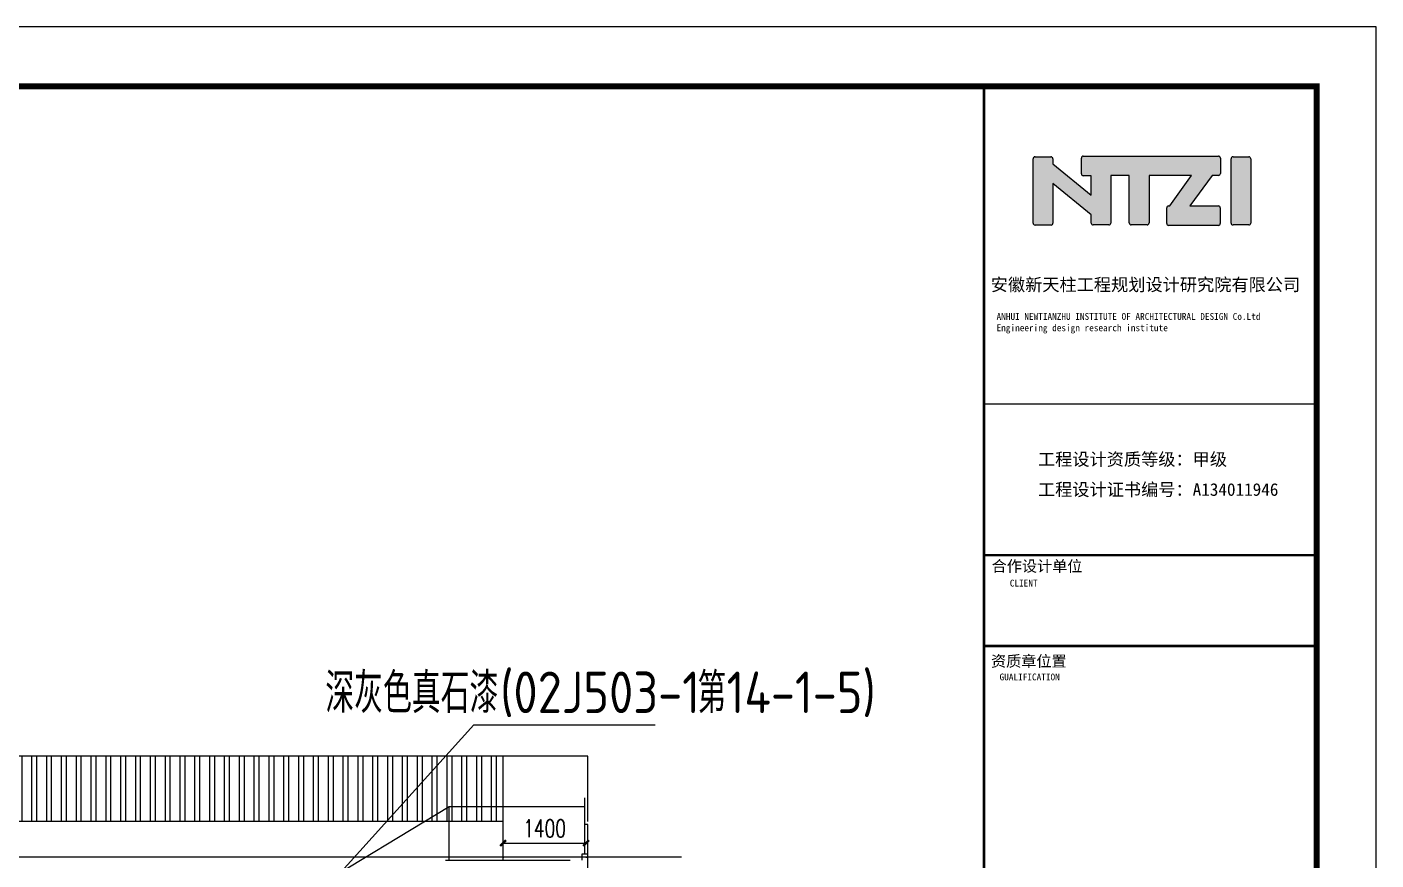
# Model space of a CAD drawing. Extents: x -522490 to 417652, y 450811 to 1108047.
# Drawn here: x 380007 to 402752, y 572665 to 586707 of the extents above; entities that cross this region are included whole.
import ezdxf

# ---------------------------------------------------------------- set-up
doc = ezdxf.new("R2010")
doc.units = 0
doc.header["$LTSCALE"] = 1000
doc.header["$MEASUREMENT"] = 0
for name, color, linetype in [('DOTE', 1, 'Continuous'), ('PUB_DIM', 3, 'Continuous'), ('PUB_TEXT', 7, 'Continuous'), ('PUB_TITLE', 4, 'Continuous'), ('WALL', 9, 'Continuous')]:
    doc.layers.add(name, color=color, linetype=linetype)
doc.styles.add('_TCH_DIM_T3', font='SIMPLEX', dxfattribs={"width": 0.705882, "bigfont": 'GBCBIG'})
doc.styles.get("Standard").update_dxf_attribs({"font": 'gbenor.shx', "bigfont": 'gbcbig.shx'})
doc.styles.add('TQ', font='')
doc.styles.get('TQ').set_extended_font_data('SimSun')
doc.dimstyles.new('_TCH_ARCH&&100', dxfattribs={"dimtxt": 297.5, "dimasz": 100, "dimexe": 250, "dimexo": 300, "dimgap": 100, "dimtad": 1, "dimdec": 0, "dimzin": 0, "dimdsep": 46, "dimtxsty": '_TCH_DIM_T3', "dimblk": 'ARCHTICK', "dimcen": 0.09, "dimclrt": 7, "dimazin": 2, "dimtfac": 1, "dimtdec": 0, "dimtix": 1, "dimtmove": 2, "dimatfit": 3, "dimfxl": 0, "dimtolj": 1, "dimtzin": 0, "dimarcsym": 0})

# ---------------------------------------------------------------- blocks, each defined once
blk = doc.blocks.new('_ArchTick')
at = {"color": 0, "linetype": 'ByBlock', "const_width": 0.4}
blk.add_lwpolyline([(-0.5, -0.5), (0.5, 0.5)], dxfattribs=at)
blk = doc.blocks.new('*D111')
at = {"layer": 'Defpoints', "color": 0}
for p in [(388034, 573022), (389434, 573022), (389434, 572950)]:
    blk.add_point(p, dxfattribs=at)
at = {"layer": 'PUB_DIM', "color": 0, "lineweight": -2}
for p, q in [((388034, 572950), (389434, 572950)), ((388034, 572722), (388034, 572700)), ((389434, 572722), (389434, 572700))]:
    blk.add_line(p, q, dxfattribs=at)
at = {"layer": 'PUB_DIM', "color": 0, "lineweight": -2, "xscale": 100, "yscale": 100, "zscale": 100, "rotation": 180}
blk.add_blockref('_ArchTick', (388034, 572950), dxfattribs=at)
at = {"layer": 'PUB_DIM', "color": 0, "lineweight": -2, "xscale": 100, "yscale": 100, "zscale": 100}
blk.add_blockref('_ArchTick', (389434, 572950), dxfattribs=at)
at = {"layer": 'PUB_DIM', "color": 7, "insert": (388734, 573198), "char_height": 297.5, "attachment_point": 5, "style": '_TCH_DIM_T3'}
blk.add_mtext('\\A1;1400', dxfattribs=at)

msp = doc.modelspace()

# ---------------------------------------------------------------- hatches: boundary and pattern name
h = msp.add_hatch(color=256)
h.paths.add_polyline_path([(397305.1, 584068.2), (397951.7, 583539.6), (397951.7, 583402.3, 0.4142136), (397983.7, 583370.3), (398246.8, 583370.3, 0.4142136), (398278.8, 583402.3), (398278.8, 584201.2), (398592.5, 584201.2), (398592.5, 583403.6, 0.4142136), (398624.5, 583371.6), (398894.5, 583371.6, 0.4142136), (398926.5, 583403.6), (398926.5, 584201.1), (399639.1, 584201.1), (399277, 583689.9), (399254.9, 583689.9, 0.4142136), (399222.9, 583657.9), (399222.9, 583395.2, 0.4142136), (399254.9, 583363.2), (400095.2, 583363.2, 0.4142136), (400127.2, 583395.2), (400127.2, 583660.1, 0.4142136), (400095.2, 583692.1), (399615, 583692.1), (399989.5, 584206), (400096, 584206, 0.4142136), (400128, 584238), (400128, 584498.5, 0.4142136), (400096, 584530.5), (397817.4, 584530.5, 0.4142136), (397785.4, 584498.5), (397785.4, 584231.9, 0.4142136), (397817.4, 584199.9), (397948.5, 584199.9), (397948.5, 583871.7), (397303.3, 584398.7), (397303.5, 584487.2, 0.4148904), (397271.5, 584519.3), (397003.5, 584519.3, 0.4142136), (396971.5, 584487.3), (396971.5, 583400.1, 0.4142136), (397003.5, 583368.1), (397273.1, 583368.1, 0.4142136), (397305.1, 583400.1)])
h.paths.add_polyline_path([(400309.2, 583402.3, 0.4142136), (400341.2, 583370.3), (400608.6, 583370.3, 0.4142136), (400640.6, 583402.3), (400640.6, 584486.3, 0.4142136), (400608.6, 584518.3), (400341.2, 584518.3, 0.4142136), (400309.2, 584486.3)])
h = msp.add_hatch()
h.set_pattern_fill('金属', color=253, scale=100, angle=45, style=0)
h.set_pattern_definition([(90, (359090.13, 573789.32), (-250, 4e-14), []), (90, (359173.46, 573872.65), (-250, 4e-14), [])])
h.paths.add_polyline_path([(359984.3, 573314.6), (361784.3, 573314.6), (361784.3, 574414.6), (354144.3, 574414.6), (354144.3, 573314.6)])
h.paths.add_polyline_path([(354144.3, 573314.6), (354144.3, 574414.6), (352344.3, 574414.6), (352344.3, 573314.6)])
h.paths.add_polyline_path([(388034.3, 573314.6), (388034.3, 574414.6), (361784.3, 574414.6), (361784.3, 573314.6)])

# ---------------------------------------------------------------- linework, layer by layer
for p, q in [((396971.5, 583400.1, 0), (396971.5, 584487.3, 0)), ((397003.5, 584519.3, 0), (397271.5, 584519.3, 0)), ((397303.5, 584487.2, 0), (397303.3, 584398.7, 0)), ((397303.3, 584398.7, 0), (397948.5, 583871.7, 0)), ((397785.4, 584231.9, 0), (397785.4, 584498.5, 0)), ((397817.4, 584530.5, 0), (400096, 584530.5, 0)), ((400128, 584498.5, 0), (400128, 584238, 0)), ((400309.2, 583402.3, 0), (400309.2, 584486.3, 0)), ((400341.2, 584518.3, 0), (400608.6, 584518.3, 0)), ((400640.6, 584486.3, 0), (400640.6, 583402.3, 0)), ((397948.5, 584199.9, 0), (397817.4, 584199.9, 0)), ((397948.5, 583871.7, 0), (397948.5, 584199.9, 0)), ((398592.5, 584201.2, 0), (398278.8, 584201.2, 0)), ((398278.8, 584201.2, 0), (398278.8, 583402.3, 0)), ((398592.5, 583403.6, 0), (398592.5, 584201.2, 0)), ((399639.1, 584201.1, 0), (398926.5, 584201.1, 0)), ((398926.5, 584201.1, 0), (398926.5, 583403.6, 0)), ((399277, 583689.9, 0), (399639.1, 584201.1, 0)), ((399989.5, 584206, 0), (399615, 583692.1, 0)), ((400096, 584206, 0), (399989.5, 584206, 0)), ((397951.7, 583539.6, 0), (397305.1, 584068.2, 0)), ((397305.1, 584068.2, 0), (397305.1, 583400.1, 0)), ((399222.9, 583395.2, 0), (399222.9, 583657.9, 0)), ((399254.9, 583689.9, 0), (399277, 583689.9, 0)), ((399615, 583692.1, 0), (400095.2, 583692.1, 0)), ((400127.2, 583660.1, 0), (400127.2, 583395.2, 0)), ((397951.7, 583402.3, 0), (397951.7, 583539.6, 0)), ((397273.1, 583368.1, 0), (397003.5, 583368.1, 0)), ((398246.8, 583370.3, 0), (397983.7, 583370.3, 0)), ((398894.5, 583371.6, 0), (398624.5, 583371.6, 0)), ((400095.2, 583363.2, 0), (399254.9, 583363.2, 0)), ((400608.6, 583370.3, 0), (400341.2, 583370.3, 0)), ((384144.3, 571764.6), (387124.3, 573564.6)), ((387124.3, 572664.6), (387124.3, 573564.6)), ((387124.3, 573564.6), (389414.3, 573564.6))]:
    msp.add_line(p, q)
at = {"color": 5}
msp.add_line((388034.3, 572664.6), (388034.3, 574414.6), dxfattribs=at)
for points in [[(385204.8, 572350.6), (387540, 574943.3), (390597.5, 574943.3)], [(389464.3, 573314.6), (389464.3, 574414.6), (352344.3, 574414.6), (352344.3, 573314.6)], [(389414.3, 572764.6), (389414.3, 573714.6)]]:
    msp.add_lwpolyline(points)
for points in [[(388034.3, 573314.6), (359984.3, 573314.6), (359984.3, 573314.6)], [(389464.3, 558264.6), (389464.3, 572664.6), (389464.3, 573264.6), (389414.3, 573264.6)]]:
    msp.add_lwpolyline(points, dxfattribs=at)
for centre, start, end in [((397003.5, 584487.3), 90, 180), ((397271.5, 584487.3), 359.86763, 90), ((397817.4, 584498.5), 90, 180), ((400096, 584498.5), 0, 90), ((400341.2, 584486.3), 90, 180), ((400608.6, 584486.3), 0, 90), ((397817.4, 584231.9), 180, 270), ((400096, 584238), 270, 0), ((399254.9, 583657.9), 90, 180), ((400095.2, 583660.1), 0, 90), ((397003.5, 583400.1), 180, 270), ((397273.1, 583400.1), 270, 0), ((397983.7, 583402.3), 180, 270), ((398246.8, 583402.3), 270, 0), ((398624.5, 583403.6), 180, 270), ((398894.5, 583403.6), 270, 0), ((399254.9, 583395.2), 180, 270), ((400095.2, 583395.2), 270, 0), ((400341.2, 583402.3), 180, 270), ((400608.6, 583402.3), 270, 0)]:
    msp.add_arc(centre, 32, start, end)
at = {"layer": 'DOTE'}
msp.add_line((391043.5, 572714.6), (349638.9, 572714.6), dxfattribs=at)
at = {"layer": 'PUB_TEXT'}
for q in [(401016.6, 585707.4), (401752.5, 585177.9)]:
    msp.add_line((401752.5, 585707.4), q, dxfattribs=at)
at = {"layer": 'PUB_TITLE'}
msp.add_line((401752.5, 585707.4), (396142.5, 585707.4), dxfattribs=at)
at = {"layer": 'PUB_TITLE', "lineweight": 40}
msp.add_line((396140, 576272.2), (401750, 576272.2), dxfattribs=at)
at = {"layer": 'PUB_TITLE'}
msp.add_lwpolyline([(343352.5, 544707.4), (402752.5, 544707.4), (402752.5, 586707.4), (343352.5, 586707.4)], close=True, dxfattribs=at)
at = {"layer": 'PUB_TITLE', "const_width": 100}
msp.add_lwpolyline([(345852.5, 545707.4), (401752.5, 545707.4), (401752.5, 585707.4), (345852.5, 585707.4)], close=True, dxfattribs=at)
at = {"layer": 'PUB_TITLE', "lineweight": 40}
for points, const_width in [([(396142.5, 585707.4), (396142.5, 545707.4)], 42.5), ([(396142.5, 580352.4), (401752.5, 580352.4)], 25.5), ([(396142.5, 577802.4), (401752.5, 577802.4)], 42.5), ([(396142.5, 576272.4), (401752.5, 576272.4)], 42.5)]:
    msp.add_lwpolyline(points, dxfattribs=dict(at, const_width=const_width))
at = {"layer": 'WALL'}
msp.add_line((387064.3, 572664.6), (389164.3, 572664.6), dxfattribs=at)
msp.add_lwpolyline([(389464.3, 572664.6), (389464.3, 572764.6), (389364.3, 572764.6), (389364.3, 572664.6)], dxfattribs=at)

# ---------------------------------------------------------------- texts
at = {"layer": 'PUB_TEXT'}
for s, height, p in [('(02J503-1', 700, (387986.8, 575141.7)), ('14-1-5)', 700, (391803.3, 575141.7)), ('深灰色真石漆', 675.18, (385037.9, 575141.7)), ('第', 675.2, (391311.8, 575141.7))]:
    msp.add_text(s, height=height, dxfattribs=at).set_placement(p)
at = {"layer": 'PUB_TEXT', "char_height": 212.5, "attachment_point": 1, "style": 'TQ'}
for s, insert in [('安徽新天柱工程规划设计研究院有限公司 ', (396256.6, 582470.2)), ('工程设计资质等级：甲级 ', (397052.4, 579526.5)), ('工程设计证书编号：A134011946', (397052.4, 579016.5))]:
    msp.add_mtext(s, dxfattribs=dict(at, insert=insert))
at = {"layer": 'PUB_TEXT', "attachment_point": 1, "style": 'TQ'}
for s, insert, char_height, width in [('ANHUI NEWTIANZHU INSTITUTE OF ARCHITECTURAL DESIGN Co.Ltd\\PEngineering design research institute', (396354.8, 581885), 114.75, 5257.354), ('合作设计单位', (396271.9, 577712.6), 187, 1749.26), ('CLIENT', (396578, 577389.6), 114.75, 2399.55), ('资质章位置', (396261.2, 576110.9), 187, 2125), ('GUALIFICATION', (396405.7, 575808.2), 114.75, 2680.9)]:
    msp.add_mtext(s, dxfattribs=dict(at, insert=insert, char_height=char_height, width=width))

# ---------------------------------------------------------------- dimensions: what is measured, and where the dimension line sits
at = {"layer": 'PUB_DIM'}
dim = msp.add_aligned_dim(p1=(388034.3, 573022), p2=(389434.3, 573022), distance=-72.3, dimstyle='_TCH_ARCH&&100', dxfattribs=at)
dim.commit()
dim.dimension.update_dxf_attribs({"geometry": '*D111', "text_midpoint": (388734.3, 573198.5)})

doc.saveas('drawing.dxf')
